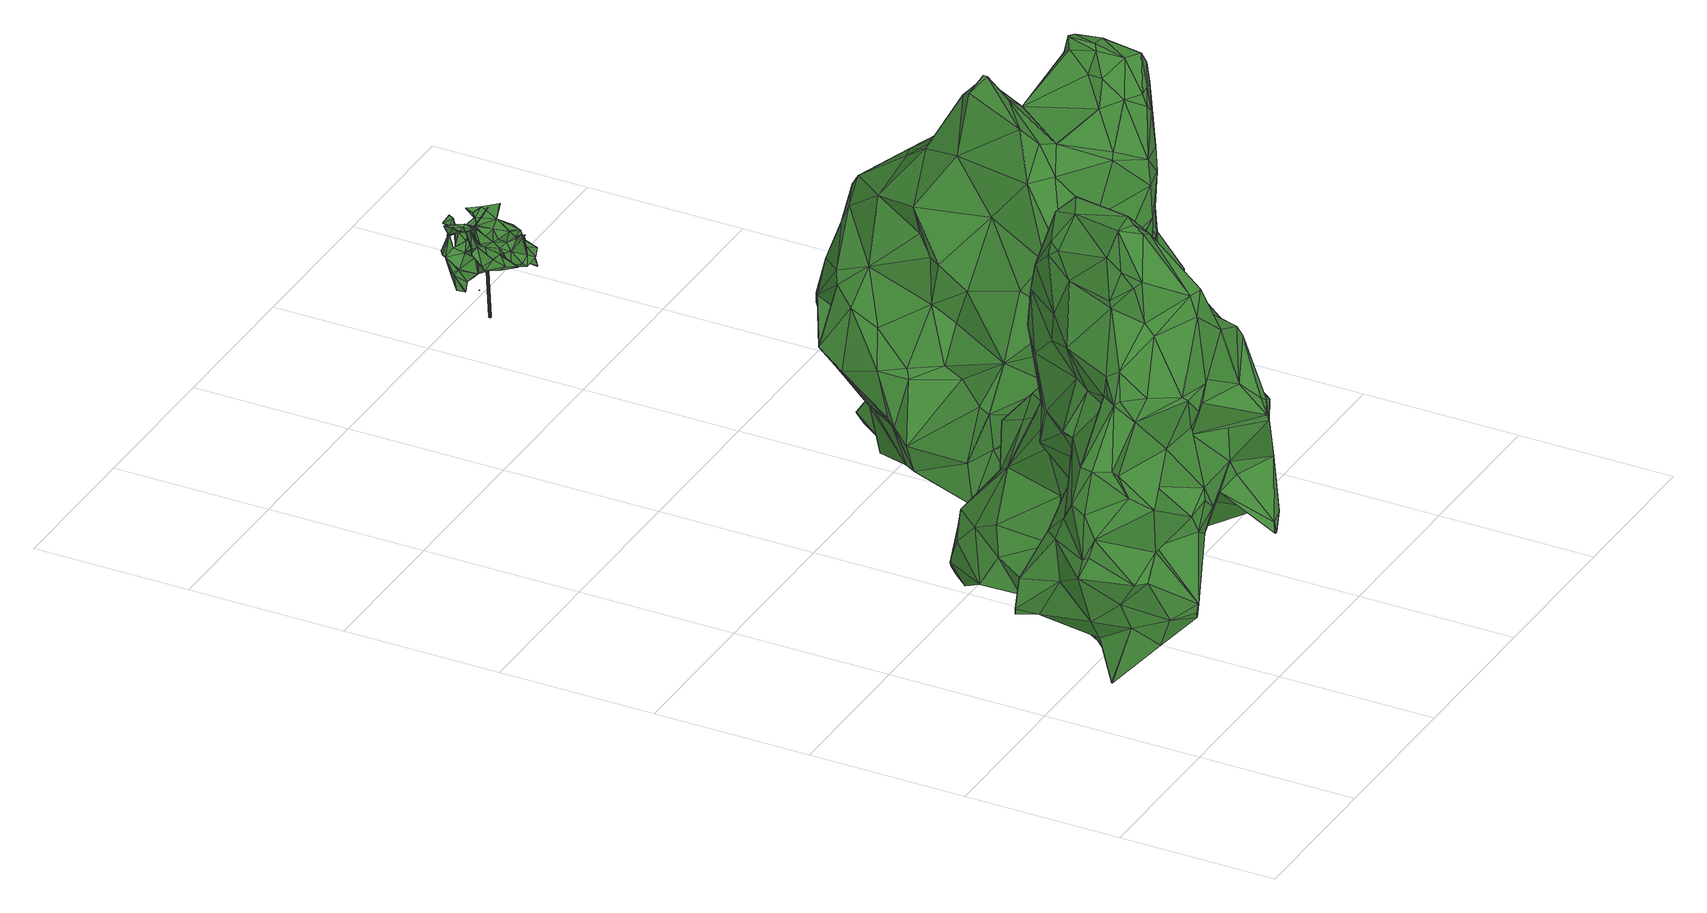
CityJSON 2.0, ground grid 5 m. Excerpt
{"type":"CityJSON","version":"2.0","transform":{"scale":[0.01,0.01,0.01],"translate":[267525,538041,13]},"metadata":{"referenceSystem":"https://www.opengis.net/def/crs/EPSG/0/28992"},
"CityObjects":{
"tree1":{"type":"SolitaryVegetationObject","attributes":{"gtid":680,"crown_width_m":8.66,"crown_median_z":18.69,"crown_r50_m":0.309,"crown_porosity":0.892,"trunk_H_m":5.26,"trunk_DBH_m":0.343,"trunk_radius_m":0.172,"trunk_base_height_m":13.43,"original_gtid":"682"},"geometry":[{"type":"Solid","lod":"3","boundaries":[[[[0,1,2]],[[3,4,5]],[[6,7,8]],[[9,10,11]],[[12,10,9]],[[13,14,15]],[[16,15,14]],[[17,18,19]],[[20,21,22]],[[23,24,25]],[[26,27,28]],[[29,30,31]],[[32,33,34]],[[25,35,36]],[[25,36,23]],[[37,38,39]],[[3,40,41]],[[42,43,6]],[[44,22,45]],[[46,47,48]],[[23,49,50]],[[51,52,53]],[[54,55,56]],[[57,31,30]],[[56,58,59]],[[60,61,62]],[[63,64,65]],[[66,22,21]],[[66,21,67]],[[68,69,70]],[[62,71,65]],[[61,60,72]],[[73,74,69]],[[68,73,69]],[[60,62,65]],[[30,62,57]],[[75,14,13]],[[62,30,71]],[[76,77,40]],[[28,29,31]],[[78,79,80]],[[81,82,83]],[[84,85,60]],[[86,49,87]],[[88,89,90]],[[59,89,88]],[[65,84,60]],[[5,4,91]],[[92,12,84]],[[93,94,95]],[[84,12,96]],[[84,96,85]],[[75,11,97]],[[98,99,100]],[[87,101,102]],[[58,103,104]],[[42,25,43]],[[105,106,107]],[[79,108,80]],[[6,43,24]],[[109,110,111]],[[112,72,85]],[[113,112,85]],[[85,72,60]],[[85,96,113]],[[29,71,30]],[[69,114,115]],[[116,117,118]],[[56,55,119]],[[120,121,57]],[[41,122,123]],[[124,121,120]],[[2,118,0]],[[117,0,118]],[[125,39,123]],[[41,123,39]],[[126,93,34]],[[127,15,16]],[[128,26,81]],[[129,130,131]],[[43,25,24]],[[3,132,4]],[[133,6,24]],[[134,135,87]],[[136,69,74]],[[6,8,42]],[[5,91,76]],[[88,137,59]],[[138,139,108]],[[140,93,141]],[[5,76,40]],[[142,143,144]],[[145,144,143]],[[3,5,40]],[[75,146,14]],[[94,93,140]],[[147,66,148]],[[122,149,150]],[[125,151,152]],[[153,154,36]],[[155,156,157]],[[149,77,111]],[[158,135,159]],[[132,91,4]],[[88,90,160]],[[63,27,26]],[[88,161,162]],[[150,149,163]],[[111,163,149]],[[132,164,165]],[[118,166,116]],[[167,168,8]],[[169,170,171]],[[160,161,88]],[[122,41,40]],[[106,104,172]],[[107,106,173]],[[174,175,46]],[[46,176,177]],[[133,176,46]],[[28,178,26]],[[81,26,178]],[[156,179,123]],[[143,142,180]],[[143,180,145]],[[149,40,77]],[[91,132,107]],[[165,107,132]],[[73,68,181]],[[139,138,182]],[[87,183,101]],[[117,184,130]],[[185,140,126]],[[28,27,29]],[[24,23,50]],[[0,130,1]],[[13,186,187]],[[118,188,166]],[[109,189,110]],[[180,190,191]],[[192,191,193]],[[17,19,194]],[[172,173,106]],[[117,169,131]],[[24,50,133]],[[176,133,50]],[[35,195,181]],[[26,128,63]],[[37,196,197]],[[37,158,196]],[[131,130,184]],[[131,184,117]],[[198,70,36]],[[199,36,70]],[[129,131,169]],[[187,9,13]],[[200,33,201]],[[126,33,200]],[[130,0,117]],[[32,202,203]],[[88,162,137]],[[204,137,162]],[[205,206,207]],[[208,89,59]],[[209,206,1]],[[107,165,105]],[[210,207,211]],[[212,213,214]],[[63,215,27]],[[182,138,79]],[[181,68,198]],[[158,152,216]],[[142,67,21]],[[142,21,20]],[[147,45,22]],[[105,104,106]],[[58,104,208]],[[59,58,208]],[[51,175,52]],[[169,116,170]],[[199,153,36]],[[211,217,218]],[[128,219,220]],[[56,119,58]],[[170,116,221]],[[117,116,169]],[[222,207,206]],[[110,218,111]],[[62,61,120]],[[57,62,120]],[[72,120,61]],[[57,121,31]],[[223,175,139]],[[124,120,72]],[[224,180,20]],[[3,164,132]],[[192,225,191]],[[84,65,64]],[[107,98,91]],[[173,98,107]],[[35,181,198]],[[205,207,210]],[[18,226,203]],[[182,79,78]],[[181,227,73]],[[228,229,219]],[[230,228,219]],[[48,52,175]],[[190,231,232]],[[232,231,233]],[[198,36,35]],[[141,93,126]],[[97,10,92]],[[11,10,97]],[[127,154,234]],[[101,16,162]],[[77,235,109]],[[230,219,128]],[[220,219,97]],[[202,32,121]],[[210,211,218]],[[72,112,236]],[[124,72,236]],[[237,84,64]],[[220,97,92]],[[13,11,75]],[[9,11,13]],[[128,64,63]],[[237,64,128]],[[204,162,16]],[[94,67,142]],[[89,208,238]],[[89,238,90]],[[127,183,49]],[[87,49,183]],[[239,144,145]],[[8,168,42]],[[34,95,239]],[[82,34,239]],[[41,39,38]],[[224,190,180]],[[219,146,97]],[[59,137,56]],[[54,137,204]],[[56,137,54]],[[148,205,147]],[[45,147,205]],[[49,154,127]],[[203,201,33]],[[44,224,22]],[[130,240,1]],[[209,1,240]],[[145,180,191]],[[162,161,134]],[[81,178,82]],[[34,82,178]],[[32,178,28]],[[34,178,32]],[[141,126,140]],[[134,161,159]],[[54,14,228]],[[187,241,96]],[[113,96,241]],[[113,241,112]],[[203,33,32]],[[234,153,187]],[[2,188,118]],[[29,27,215]],[[71,29,215]],[[228,146,229]],[[14,146,228]],[[139,51,108]],[[129,108,130]],[[54,228,55]],[[222,211,207]],[[44,45,218]],[[242,35,25]],[[194,80,129]],[[83,128,81]],[[86,214,213]],[[216,214,86]],[[142,95,94]],[[130,243,240]],[[126,34,33]],[[70,198,68]],[[52,209,53]],[[80,108,129]],[[157,211,222]],[[201,203,226]],[[19,80,194]],[[53,243,51]],[[244,121,124]],[[227,245,246]],[[112,124,236]],[[17,226,18]],[[171,201,226]],[[78,245,182]],[[246,245,78]],[[245,227,195]],[[42,245,25]],[[242,195,35]],[[245,195,242]],[[247,248,179]],[[233,231,249]],[[233,249,189]],[[248,47,250]],[[239,83,82]],[[78,80,19]],[[78,19,246]],[[145,191,225]],[[93,95,34]],[[210,218,45]],[[204,14,54]],[[204,16,14]],[[97,146,75]],[[103,251,189]],[[50,212,176]],[[176,212,177]],[[83,225,128]],[[192,128,225]],[[145,225,83]],[[196,161,197]],[[127,16,183]],[[247,155,252]],[[160,238,197]],[[164,197,238]],[[51,243,108]],[[212,253,177]],[[130,108,243]],[[65,215,63]],[[71,215,65]],[[124,69,244]],[[197,38,37]],[[115,70,69]],[[122,40,149]],[[248,250,151]],[[248,151,125]],[[66,188,254]],[[66,254,148]],[[201,171,255]],[[255,256,201]],[[211,150,163]],[[52,252,222]],[[196,159,161]],[[12,92,10]],[[18,136,19]],[[246,19,136]],[[147,22,66]],[[37,39,158]],[[119,251,58]],[[209,240,243]],[[209,243,53]],[[224,20,22]],[[163,217,211]],[[99,98,257]],[[142,20,180]],[[148,1,206]],[[2,1,148]],[[189,257,103]],[[109,257,189]],[[218,217,111]],[[67,94,185]],[[67,185,188]],[[258,259,110]],[[258,110,189]],[[110,259,218]],[[212,214,151]],[[189,251,233]],[[260,166,185]],[[261,44,258]],[[258,44,218]],[[76,91,100]],[[98,100,91]],[[163,111,217]],[[239,145,83]],[[211,157,150]],[[150,156,122]],[[157,156,150]],[[233,119,232]],[[166,188,185]],[[95,142,239]],[[239,142,144]],[[226,262,171]],[[199,70,263]],[[105,238,104]],[[208,104,238]],[[263,153,199]],[[104,103,172]],[[101,162,102]],[[134,102,162]],[[55,228,230]],[[119,233,251]],[[67,188,66]],[[231,190,224]],[[13,15,186]],[[156,155,247]],[[247,179,156]],[[47,247,48]],[[77,109,111]],[[191,232,193]],[[109,235,99]],[[105,165,238]],[[187,153,263]],[[241,187,263]],[[92,237,220]],[[128,220,237]],[[237,92,84]],[[123,122,156]],[[241,115,112]],[[115,114,112]],[[210,45,205]],[[181,195,227]],[[41,38,3]],[[244,136,202]],[[139,175,51]],[[39,125,152]],[[39,152,158]],[[116,264,221]],[[166,264,116]],[[264,166,260]],[[222,265,52]],[[209,52,265]],[[206,209,265]],[[206,265,222]],[[170,255,171]],[[221,255,170]],[[255,221,256]],[[221,264,256]],[[25,245,242]],[[244,202,121]],[[202,136,203]],[[108,79,138]],[[7,266,167]],[[8,7,167]],[[42,168,267]],[[42,267,245]],[[268,267,168]],[[203,136,18]],[[164,3,38]],[[164,38,197]],[[139,269,223]],[[112,114,124]],[[70,115,263]],[[226,17,262]],[[140,185,94]],[[266,7,269]],[[258,218,259]],[[263,115,241]],[[124,114,69]],[[55,128,192]],[[230,128,55]],[[234,154,153]],[[133,269,6]],[[167,266,269]],[[6,269,7]],[[159,135,134]],[[192,193,55]],[[55,193,119]],[[119,193,232]],[[58,251,103]],[[134,87,102]],[[100,235,76]],[[229,146,219]],[[77,76,235]],[[100,99,235]],[[148,206,205]],[[96,9,187]],[[264,260,126]],[[264,126,200]],[[185,126,260]],[[177,253,46]],[[191,190,232]],[[261,224,44]],[[249,224,261]],[[249,231,224]],[[249,261,258]],[[258,189,249]],[[216,86,135]],[[216,135,158]],[[87,135,86]],[[157,252,155]],[[222,252,157]],[[48,247,252]],[[48,252,52]],[[250,47,253]],[[250,253,151]],[[247,47,248]],[[47,46,253]],[[179,248,123]],[[212,151,253]],[[200,201,256]],[[256,264,200]],[[125,123,248]],[[133,46,175]],[[133,175,223]],[[187,186,234]],[[151,214,152]],[[216,152,214]],[[127,186,15]],[[234,186,127]],[[227,74,73]],[[246,74,227]],[[246,136,74]],[[169,262,129]],[[194,129,262]],[[194,262,17]],[[139,167,269]],[[223,269,133]],[[183,16,101]],[[90,238,160]],[[174,46,48]],[[174,48,175]],[[164,238,165]],[[173,257,98]],[[99,257,109]],[[172,103,257]],[[172,257,173]],[[49,86,213]],[[244,69,136]],[[169,171,262]],[[36,270,23]],[[36,154,270]],[[49,270,154]],[[23,270,49]],[[197,161,160]],[[212,50,213]],[[49,213,50]],[[32,28,121]],[[31,121,28]],[[2,148,254]],[[2,254,188]],[[196,158,159]],[[9,96,12]],[[167,139,268]],[[245,267,182]],[[268,168,167]],[[139,267,268]],[[182,267,139]],[[271,272,273]],[[271,273,274]],[[274,273,275]],[[274,275,276]],[[273,272,277]],[[273,277,275]],[[275,277,278]],[[275,278,276]],[[277,272,279]],[[277,279,278]],[[278,279,280]],[[278,280,276]],[[279,272,281]],[[279,281,280]],[[280,281,282]],[[280,282,276]],[[281,272,283]],[[281,283,282]],[[282,283,284]],[[282,284,276]],[[283,272,285]],[[283,285,284]],[[284,285,286]],[[284,286,276]],[[285,272,287]],[[285,287,286]],[[286,287,288]],[[286,288,276]],[[287,272,289]],[[287,289,288]],[[288,289,290]],[[288,290,276]],[[289,272,291]],[[289,291,290]],[[290,291,292]],[[290,292,276]],[[291,272,293]],[[291,293,292]],[[292,293,294]],[[292,294,276]],[[293,272,295]],[[293,295,294]],[[294,295,296]],[[294,296,276]],[[295,272,297]],[[295,297,296]],[[296,297,298]],[[296,298,276]],[[297,272,299]],[[297,299,298]],[[298,299,300]],[[298,300,276]],[[299,272,301]],[[299,301,300]],[[300,301,302]],[[300,302,276]],[[301,272,303]],[[301,303,302]],[[302,303,304]],[[302,304,276]],[[303,272,305]],[[303,305,304]],[[304,305,306]],[[304,306,276]],[[305,272,307]],[[305,307,306]],[[306,307,308]],[[306,308,276]],[[307,272,309]],[[307,309,308]],[[308,309,310]],[[308,310,276]],[[309,272,311]],[[309,311,310]],[[310,311,312]],[[310,312,276]],[[311,272,313]],[[311,313,312]],[[312,313,314]],[[312,314,276]],[[313,272,315]],[[313,315,314]],[[314,315,316]],[[314,316,276]],[[315,272,317]],[[315,317,316]],[[316,317,318]],[[316,318,276]],[[317,272,319]],[[317,319,318]],[[318,319,320]],[[318,320,276]],[[319,272,271]],[[319,271,320]],[[320,271,274]],[[320,274,276]]]]}]},
"tree2":{"type":"SolitaryVegetationObject","attributes":{"gtid":682,"crown_width_m":9.98,"crown_median_z":18.87,"crown_r50_m":0.312,"crown_porosity":0.885,"trunk_H_m":5.71,"trunk_DBH_m":0.425,"trunk_radius_m":0.212,"trunk_base_height_m":13.16,"original_gtid":"684"},"geometry":[{"type":"Solid","lod":"3","boundaries":[[[[321,322,323]],[[324,325,326]],[[327,328,329]],[[330,331,332]],[[333,334,335]],[[335,334,336]],[[337,338,339]],[[340,341,342]],[[343,344,345]],[[346,347,348]],[[349,341,340]],[[350,351,352]],[[353,354,355]],[[356,357,358]],[[359,360,361]],[[344,362,363]],[[362,364,363]],[[365,366,367]],[[368,369,370]],[[371,372,373]],[[374,375,376]],[[377,378,379]],[[355,380,340]],[[337,381,354]],[[382,360,359]],[[383,384,385]],[[348,347,386]],[[348,386,387]],[[388,389,390]],[[391,392,339]],[[381,393,394]],[[395,339,392]],[[396,397,398]],[[399,400,369]],[[395,392,401]],[[324,402,403]],[[404,323,405]],[[343,406,407]],[[408,409,410]],[[373,411,403]],[[412,413,414]],[[415,414,413]],[[353,337,354]],[[416,417,418]],[[419,420,421]],[[407,370,343]],[[383,422,423]],[[424,387,323]],[[424,323,322]],[[381,337,339]],[[425,381,339]],[[426,387,386]],[[427,369,368]],[[399,369,427]],[[428,429,430]],[[431,432,418]],[[424,322,321]],[[387,424,348]],[[349,433,341]],[[410,433,349]],[[339,338,391]],[[368,415,427]],[[382,434,331]],[[435,436,437]],[[334,329,438]],[[334,438,439]],[[370,414,368]],[[440,327,441]],[[407,414,370]],[[428,414,407]],[[442,443,444]],[[367,445,446]],[[447,410,349]],[[404,331,434]],[[335,448,333]],[[401,385,395]],[[411,373,449]],[[411,449,439]],[[432,379,378]],[[450,352,451]],[[452,351,350]],[[453,452,350]],[[454,455,442]],[[342,341,456]],[[425,339,395]],[[425,395,385]],[[428,457,458]],[[327,346,328]],[[425,385,393]],[[338,459,391]],[[337,353,338]],[[410,409,460]],[[460,409,461]],[[338,353,456]],[[422,459,462]],[[463,464,340]],[[431,418,417]],[[346,327,347]],[[436,347,327]],[[340,342,355]],[[465,349,464]],[[340,464,349]],[[446,374,466]],[[374,376,466]],[[409,408,467]],[[409,467,468]],[[367,426,430]],[[469,463,470]],[[469,470,369]],[[387,471,323]],[[428,412,414]],[[355,342,353]],[[353,342,456]],[[321,359,424]],[[346,424,359]],[[472,336,451]],[[335,336,472]],[[473,420,474]],[[350,475,453]],[[476,477,478]],[[326,479,330]],[[391,383,401]],[[480,481,435]],[[482,483,452]],[[484,336,372]],[[474,468,473]],[[485,486,388]],[[487,467,408]],[[435,481,436]],[[426,386,430]],[[484,450,336]],[[488,489,490]],[[466,490,489]],[[394,491,492]],[[357,493,358]],[[494,445,367]],[[401,392,391]],[[446,445,374]],[[446,493,365]],[[387,426,471]],[[478,448,476]],[[446,365,367]],[[356,495,357]],[[496,371,497]],[[332,331,495]],[[321,434,382]],[[367,366,426]],[[410,460,433]],[[471,426,366]],[[498,357,495]],[[381,394,380]],[[354,381,380]],[[499,405,500]],[[501,502,420]],[[323,434,321]],[[404,434,323]],[[503,504,505]],[[356,358,396]],[[462,506,507]],[[488,358,493]],[[358,488,396]],[[400,508,469]],[[382,359,321]],[[444,490,466]],[[328,359,438]],[[402,324,326]],[[488,397,396]],[[389,509,474]],[[474,509,468]],[[474,510,389]],[[389,510,502]],[[511,489,488]],[[346,359,328]],[[450,451,336]],[[512,332,495]],[[513,514,450]],[[445,515,516]],[[445,494,515]],[[496,517,518]],[[368,414,415]],[[519,376,520]],[[420,502,510]],[[480,413,412]],[[506,521,507]],[[476,448,522]],[[416,418,523]],[[519,520,524]],[[423,524,520]],[[525,345,526]],[[429,516,515]],[[341,521,506]],[[442,521,454]],[[442,507,521]],[[423,520,527]],[[423,527,383]],[[389,388,409]],[[383,385,401]],[[328,438,329]],[[477,523,427]],[[330,373,402]],[[388,461,409]],[[377,453,475]],[[378,377,475]],[[329,441,327]],[[528,490,485]],[[421,467,487]],[[488,490,397]],[[528,397,490]],[[492,363,364]],[[362,492,364]],[[373,403,402]],[[427,418,399]],[[472,522,335]],[[463,362,470]],[[529,512,396]],[[471,500,323]],[[366,500,471]],[[403,411,325]],[[369,470,370]],[[501,518,530]],[[518,501,513]],[[492,531,380]],[[510,474,420]],[[346,532,424]],[[533,479,411]],[[325,411,479]],[[447,349,534]],[[449,334,439]],[[336,334,449]],[[514,535,352]],[[350,352,535]],[[460,461,454]],[[419,536,537]],[[407,538,429]],[[407,406,538]],[[430,494,367]],[[537,535,514]],[[365,493,539]],[[514,352,450]],[[445,516,375]],[[407,429,428]],[[432,540,541]],[[499,404,405]],[[430,429,494]],[[350,535,537]],[[431,377,379]],[[431,379,432]],[[454,486,455]],[[542,465,508]],[[412,428,458]],[[491,384,363]],[[427,415,477]],[[388,390,528]],[[335,522,448]],[[406,345,525]],[[389,409,468]],[[389,468,509]],[[476,483,477]],[[466,489,511]],[[425,393,381]],[[530,518,398]],[[398,518,517]],[[463,469,464]],[[400,469,369]],[[543,333,448]],[[406,526,538]],[[525,526,406]],[[330,382,331]],[[382,330,361]],[[378,475,544]],[[468,467,473]],[[464,508,465]],[[421,473,467]],[[361,533,438]],[[530,398,502]],[[530,502,501]],[[389,502,390]],[[419,537,503]],[[348,424,532]],[[348,532,346]],[[494,429,515]],[[371,484,372]],[[492,362,531]],[[454,521,460]],[[345,344,526]],[[432,378,540]],[[519,545,376]],[[398,390,502]],[[438,359,361]],[[396,512,356]],[[546,497,332]],[[512,546,332]],[[487,378,544]],[[421,420,473]],[[517,496,547]],[[529,517,547]],[[357,498,493]],[[539,493,498]],[[420,419,505]],[[503,505,419]],[[371,450,484]],[[340,531,463]],[[380,531,340]],[[399,542,508]],[[399,508,400]],[[334,548,329]],[[476,522,452]],[[533,439,438]],[[450,371,513]],[[513,371,496]],[[374,445,375]],[[505,501,420]],[[497,529,547]],[[497,547,496]],[[432,542,418]],[[482,452,453]],[[427,523,418]],[[541,542,432]],[[465,542,541]],[[412,458,480]],[[490,443,485]],[[527,520,538]],[[332,497,330]],[[512,495,356]],[[423,422,462]],[[481,386,347]],[[460,521,433]],[[536,544,475]],[[354,380,355]],[[370,470,549]],[[549,362,344]],[[376,375,520]],[[406,343,345]],[[516,538,520]],[[516,520,375]],[[480,458,386]],[[456,341,506]],[[536,419,421]],[[536,475,350]],[[398,397,390]],[[500,405,323]],[[365,499,500]],[[478,543,448]],[[533,411,439]],[[537,536,350]],[[418,542,399]],[[437,550,551]],[[541,540,534]],[[429,538,516]],[[398,517,396]],[[529,396,517]],[[478,550,543]],[[497,546,529]],[[497,371,373]],[[449,373,372]],[[449,372,336]],[[388,486,461]],[[539,404,499]],[[539,499,365]],[[539,498,404]],[[498,495,404]],[[404,495,331]],[[537,504,503]],[[366,365,500]],[[501,504,513]],[[514,513,504]],[[505,504,501]],[[443,442,455]],[[444,443,490]],[[436,481,347]],[[466,545,444]],[[456,459,338]],[[506,459,456]],[[512,529,546]],[[480,551,552]],[[549,470,362]],[[330,497,373]],[[524,423,462]],[[511,488,493]],[[492,380,394]],[[343,370,549]],[[549,344,343]],[[531,362,463]],[[482,523,483]],[[477,483,523]],[[466,511,446]],[[446,511,493]],[[433,521,341]],[[421,544,536]],[[461,486,454]],[[543,553,333]],[[464,469,508]],[[485,455,486]],[[443,455,485]],[[330,402,326]],[[543,550,437]],[[408,540,487]],[[444,554,442]],[[507,442,554]],[[507,554,462]],[[524,462,554]],[[524,554,519]],[[408,555,540]],[[534,540,555]],[[465,541,534]],[[465,534,349]],[[437,551,435]],[[480,435,551]],[[540,378,487]],[[382,361,360]],[[451,351,472]],[[472,351,522]],[[452,522,351]],[[386,457,430]],[[391,422,383]],[[477,550,478]],[[403,325,324]],[[451,352,351]],[[384,383,363]],[[527,363,383]],[[462,459,506]],[[422,391,459]],[[393,491,394]],[[480,552,413]],[[415,413,477]],[[552,477,413]],[[496,518,513]],[[453,417,482]],[[431,417,377]],[[453,377,417]],[[393,384,491]],[[385,384,393]],[[477,551,550]],[[376,545,466]],[[452,483,476]],[[417,523,482]],[[416,523,417]],[[514,504,537]],[[481,480,386]],[[430,457,428]],[[548,441,329]],[[440,436,327]],[[554,444,545]],[[554,545,519]],[[447,555,410]],[[410,555,408]],[[333,548,334]],[[487,544,421]],[[447,534,555]],[[386,458,457]],[[491,363,492]],[[344,363,526]],[[526,363,538]],[[538,363,527]],[[390,397,556]],[[485,388,528]],[[390,556,528]],[[528,556,397]],[[548,553,441]],[[333,553,548]],[[437,553,543]],[[440,553,436]],[[437,436,553]],[[441,553,440]],[[552,551,477]],[[325,479,326]],[[361,479,533]],[[330,479,361]],[[557,558,559]],[[557,559,560]],[[560,559,561]],[[560,561,562]],[[559,558,563]],[[559,563,561]],[[561,563,564]],[[561,564,562]],[[563,558,565]],[[563,565,564]],[[564,565,566]],[[564,566,562]],[[565,558,567]],[[565,567,566]],[[566,567,568]],[[566,568,562]],[[567,558,569]],[[567,569,568]],[[568,569,570]],[[568,570,562]],[[569,558,571]],[[569,571,570]],[[570,571,572]],[[570,572,562]],[[571,558,573]],[[571,573,572]],[[572,573,574]],[[572,574,562]],[[573,558,575]],[[573,575,574]],[[574,575,576]],[[574,576,562]],[[575,558,577]],[[575,577,576]],[[576,577,578]],[[576,578,562]],[[577,558,579]],[[577,579,578]],[[578,579,580]],[[578,580,562]],[[579,558,581]],[[579,581,580]],[[580,581,582]],[[580,582,562]],[[581,558,583]],[[581,583,582]],[[582,583,584]],[[582,584,562]],[[583,558,585]],[[583,585,584]],[[584,585,586]],[[584,586,562]],[[585,558,587]],[[585,587,586]],[[586,587,588]],[[586,588,562]],[[587,558,589]],[[587,589,588]],[[588,589,590]],[[588,590,562]],[[589,558,591]],[[589,591,590]],[[590,591,592]],[[590,592,562]],[[591,558,593]],[[591,593,592]],[[592,593,594]],[[592,594,562]],[[593,558,595]],[[593,595,594]],[[594,595,596]],[[594,596,562]],[[595,558,597]],[[595,597,596]],[[596,597,598]],[[596,598,562]],[[597,558,599]],[[597,599,598]],[[598,599,600]],[[598,600,562]],[[599,558,601]],[[599,601,600]],[[600,601,602]],[[600,602,562]],[[601,558,603]],[[601,603,602]],[[602,603,604]],[[602,604,562]],[[603,558,605]],[[603,605,604]],[[604,605,606]],[[604,606,562]],[[605,558,557]],[[605,557,606]],[[606,557,560]],[[606,560,562]]]]}]},
"tree3":{"type":"SolitaryVegetationObject","attributes":{"gtid":695,"crown_width_m":2.8,"crown_median_z":16.35,"crown_r50_m":0.157,"crown_porosity":0.928,"trunk_H_m":2.58,"trunk_DBH_m":0.0602,"trunk_radius_m":0.0301,"trunk_base_height_m":13.77,"original_gtid":"697"},"geometry":[{"type":"MultiSurface","lod":"3","boundaries":[[[607,608,609]],[[610,611,612]],[[613,614,615]],[[616,617,618]],[[619,620,614]],[[621,622,623]],[[624,625,626]],[[627,628,629]],[[630,631,632]],[[623,633,634]],[[623,634,635]],[[636,637,638]],[[639,640,641]],[[642,643,644]],[[645,646,647]],[[648,649,650]],[[651,652,653]],[[654,655,656]],[[657,658,659]],[[657,659,660]],[[661,662,663]],[[664,665,666]],[[627,629,667]],[[628,668,636]],[[665,668,628]],[[659,669,670]],[[623,635,621]],[[671,672,673]],[[674,620,675]],[[643,642,676]],[[677,675,678]],[[618,679,680]],[[681,682,683]],[[684,681,683]],[[685,686,687]],[[687,686,629]],[[688,672,660]],[[670,669,689]],[[690,691,692]],[[693,694,695]],[[693,695,696]],[[645,697,646]],[[698,699,644]],[[700,610,701]],[[635,622,621]],[[612,702,703]],[[641,704,705]],[[706,613,707]],[[708,709,638]],[[710,711,712]],[[712,711,713]],[[630,632,714]],[[636,638,715]],[[706,716,717]],[[707,716,706]],[[718,700,719]],[[720,709,708]],[[721,722,723]],[[724,725,726]],[[644,727,728]],[[729,677,730]],[[663,662,697]],[[731,611,718]],[[686,685,732]],[[733,732,685]],[[694,734,686]],[[678,730,677]],[[675,730,678]],[[712,694,735]],[[693,735,694]],[[650,638,709]],[[649,648,687]],[[649,687,629]],[[736,737,738]],[[739,740,691]],[[739,691,741]],[[722,625,624]],[[742,743,647]],[[744,745,746]],[[635,634,719]],[[747,704,748]],[[719,749,718]],[[651,679,735]],[[679,750,735]],[[686,655,629]],[[622,635,723]],[[751,752,726]],[[729,753,675]],[[675,677,729]],[[690,741,691]],[[680,750,616]],[[636,650,628]],[[670,660,659]],[[624,754,722]],[[708,638,637]],[[650,727,644]],[[755,737,736]],[[658,756,659]],[[696,757,706]],[[758,759,760]],[[755,736,738]],[[738,737,755]],[[761,728,650]],[[703,610,612]],[[693,696,762]],[[763,764,733]],[[735,750,654]],[[650,728,727]],[[700,701,721]],[[701,765,721]],[[766,767,636]],[[705,607,609]],[[768,769,770]],[[618,750,679]],[[771,772,732]],[[771,732,733]],[[700,723,719]],[[773,774,720]],[[651,735,775]],[[769,640,776]],[[711,777,713]],[[778,777,711]],[[626,625,765]],[[770,779,768]],[[629,655,780]],[[769,747,640]],[[706,717,696]],[[713,777,781]],[[644,648,650]],[[782,763,783]],[[782,783,784]],[[610,700,718]],[[616,618,680]],[[614,733,620]],[[689,785,670]],[[781,686,734]],[[651,680,679]],[[644,643,786]],[[778,787,788]],[[781,778,788]],[[781,777,778]],[[789,664,790]],[[639,725,640]],[[791,792,789]],[[731,612,611]],[[664,666,660]],[[752,793,794]],[[795,644,786]],[[786,784,795]],[[761,796,797]],[[766,668,665]],[[798,799,661]],[[676,786,643]],[[676,784,786]],[[707,613,781]],[[767,741,793]],[[767,793,752]],[[784,676,800]],[[801,802,705]],[[787,615,788]],[[758,803,608]],[[689,672,785]],[[610,718,611]],[[639,641,802]],[[636,715,650]],[[619,788,620]],[[781,788,619]],[[781,619,804]],[[747,768,607]],[[759,805,663]],[[806,805,807]],[[799,662,661]],[[723,808,623]],[[656,711,710]],[[751,637,752]],[[751,708,637]],[[773,720,809]],[[693,762,810]],[[705,802,641]],[[811,733,687]],[[685,687,733]],[[812,813,779]],[[650,715,638]],[[814,813,815]],[[816,817,809]],[[818,742,647]],[[818,647,773]],[[818,773,742]],[[705,609,801]],[[819,639,802]],[[742,773,820]],[[633,808,707]],[[804,619,614]],[[821,781,804]],[[620,788,614]],[[780,667,629]],[[631,714,632]],[[815,703,820]],[[822,690,789]],[[630,714,631]],[[797,697,645]],[[797,645,676]],[[804,731,821]],[[623,622,723]],[[766,665,664]],[[823,688,670]],[[688,785,672]],[[824,753,825]],[[670,688,660]],[[747,607,704]],[[757,695,652]],[[757,696,695]],[[692,791,690]],[[729,825,753]],[[644,761,642]],[[814,809,817]],[[794,726,752]],[[789,792,766]],[[740,692,691]],[[660,790,664]],[[779,813,768]],[[778,711,787]],[[612,731,772]],[[802,801,826]],[[827,789,770]],[[794,793,822]],[[787,656,655]],[[711,656,787]],[[652,695,694]],[[674,675,753]],[[828,792,791]],[[825,702,612]],[[612,824,825]],[[640,747,748]],[[754,669,829]],[[750,618,616]],[[644,699,648]],[[815,830,703]],[[709,697,797]],[[626,831,624]],[[719,723,635]],[[768,747,769]],[[789,766,664]],[[831,832,812]],[[730,764,763]],[[701,832,765]],[[735,651,833]],[[735,834,651]],[[810,835,836]],[[779,673,624]],[[689,669,754]],[[692,739,791]],[[760,798,837]],[[758,608,607]],[[751,726,819]],[[701,703,830]],[[811,687,648]],[[647,676,645]],[[768,807,607]],[[768,813,807]],[[644,728,761]],[[701,610,703]],[[815,813,830]],[[820,703,742]],[[820,773,815]],[[717,762,696]],[[640,748,704]],[[808,633,623]],[[718,838,731]],[[626,839,831]],[[765,839,626]],[[831,839,832]],[[765,832,839]],[[822,724,794]],[[726,794,724]],[[655,615,787]],[[682,684,683]],[[659,756,669]],[[781,734,712]],[[781,712,713]],[[821,731,838]],[[767,766,792]],[[826,801,661]],[[826,661,663]],[[707,840,633]],[[821,840,707]],[[781,821,707]],[[838,840,821]],[[838,634,840]],[[633,840,634]],[[654,653,780]],[[758,607,807]],[[751,841,807]],[[806,807,841]],[[773,814,815]],[[710,712,842]],[[710,842,735]],[[721,723,700]],[[707,808,716]],[[842,712,735]],[[767,792,828]],[[670,785,823]],[[823,785,688]],[[769,776,827]],[[812,779,831]],[[831,779,624]],[[827,822,789]],[[769,827,770]],[[663,806,826]],[[722,843,723]],[[776,822,827]],[[776,724,822]],[[791,789,690]],[[671,789,790]],[[671,790,660]],[[844,800,743]],[[844,702,845]],[[825,844,845]],[[825,845,702]],[[703,702,742]],[[844,742,702]],[[800,844,825]],[[682,681,709]],[[830,813,832]],[[828,739,741]],[[758,805,759]],[[751,816,720]],[[708,751,720]],[[751,807,816]],[[647,743,676]],[[846,674,753]],[[742,844,743]],[[676,743,800]],[[775,833,651]],[[775,847,833]],[[842,833,847]],[[819,726,725]],[[819,725,639]],[[797,796,709]],[[724,640,725]],[[655,686,615]],[[780,655,654]],[[750,680,654]],[[757,667,686]],[[762,717,843]],[[723,843,808]],[[716,808,843]],[[716,843,717]],[[837,803,760]],[[608,803,837]],[[758,760,803]],[[732,772,613]],[[773,809,814]],[[776,640,724]],[[721,625,722]],[[654,680,653]],[[651,653,680]],[[636,668,766]],[[775,842,847]],[[647,774,773]],[[709,684,682]],[[779,848,673]],[[770,848,779]],[[720,684,709]],[[761,797,642]],[[642,797,676]],[[837,661,801]],[[798,661,837]],[[759,798,760]],[[819,841,751]],[[704,841,819]],[[801,609,837]],[[608,837,609]],[[654,656,849]],[[654,849,735]],[[658,651,834]],[[672,689,673]],[[802,704,819]],[[789,671,770]],[[634,749,719]],[[781,615,686]],[[613,615,781]],[[784,800,782]],[[729,782,825]],[[800,825,782]],[[675,764,730]],[[620,764,675]],[[729,730,782]],[[620,733,764]],[[824,846,753]],[[824,612,846]],[[663,709,681]],[[663,697,709]],[[663,681,720]],[[684,720,681]],[[830,832,701]],[[834,693,836]],[[836,658,834]],[[671,660,672]],[[658,652,651]],[[666,652,658]],[[650,649,628]],[[629,628,649]],[[754,673,689]],[[754,624,673]],[[653,652,667]],[[705,704,607]],[[741,767,828]],[[752,637,767]],[[640,704,641]],[[636,767,637]],[[644,850,698]],[[795,850,644]],[[822,793,741]],[[690,822,741]],[[706,757,745]],[[648,699,811]],[[804,614,772]],[[614,613,772]],[[812,832,813]],[[795,784,811]],[[788,615,614]],[[730,763,782]],[[807,805,758]],[[693,810,836]],[[666,658,657]],[[666,657,660]],[[710,735,849]],[[710,849,656]],[[732,744,686]],[[836,756,658]],[[835,756,836]],[[612,772,771]],[[757,686,744]],[[699,698,850]],[[699,850,811]],[[795,811,850]],[[771,733,614]],[[614,620,771]],[[810,829,835]],[[722,829,810]],[[754,829,722]],[[835,669,756]],[[835,829,669]],[[733,783,763]],[[811,783,733]],[[784,783,811]],[[652,666,757]],[[671,848,770]],[[673,848,671]],[[663,805,806]],[[744,732,745]],[[771,620,674]],[[791,739,828]],[[826,704,802]],[[806,704,826]],[[798,647,646]],[[798,646,799]],[[662,799,646]],[[662,646,697]],[[666,665,757]],[[627,667,665]],[[665,667,757]],[[653,667,780]],[[694,712,734]],[[612,771,846]],[[846,771,674]],[[694,686,667]],[[694,667,652]],[[627,665,628]],[[765,625,721]],[[613,706,745]],[[613,745,732]],[[759,774,798]],[[798,774,647]],[[720,774,663]],[[759,663,774]],[[704,806,841]],[[761,650,796]],[[709,796,650]],[[807,813,817]],[[814,817,813]],[[816,807,817]],[[735,842,775]],[[762,843,810]],[[810,843,722]],[[804,772,731]],[[842,735,833]],[[735,693,834]],[[816,809,720]],[[757,744,746]],[[757,746,745]],[[740,739,692]],[[838,749,634]],[[718,749,838]],[[851,852,853]],[[851,853,854]],[[854,853,855]],[[854,855,856]],[[855,853,857]],[[855,857,856]],[[853,852,858]],[[853,858,857]],[[857,858,859]],[[857,859,856]],[[858,852,860]],[[858,860,859]],[[859,860,861]],[[859,861,856]],[[860,852,862]],[[860,862,861]],[[861,862,863]],[[861,863,856]],[[862,852,864]],[[862,864,863]],[[864,852,865]],[[864,865,863]],[[863,865,866]],[[863,866,856]],[[866,865,867]],[[866,867,856]],[[865,852,868]],[[865,868,867]],[[867,868,869]],[[867,869,856]],[[868,852,870]],[[868,870,869]],[[869,870,871]],[[869,871,856]],[[871,870,872]],[[871,872,856]],[[870,852,873]],[[870,873,872]],[[873,852,874]],[[873,874,872]],[[872,874,875]],[[872,875,856]],[[874,852,876]],[[874,876,875]],[[875,876,877]],[[875,877,856]],[[876,852,878]],[[876,878,877]],[[877,878,879]],[[877,879,856]],[[878,852,880]],[[878,880,879]],[[879,880,881]],[[879,881,856]],[[881,880,882]],[[881,882,856]],[[880,852,883]],[[880,883,882]],[[882,883,884]],[[882,884,856]],[[883,852,885]],[[883,885,884]],[[884,885,886]],[[884,886,856]],[[885,852,887]],[[885,887,886]],[[886,887,888]],[[886,888,856]],[[887,852,889]],[[887,889,888]],[[888,889,890]],[[888,890,856]],[[889,852,891]],[[889,891,890]],[[890,891,892]],[[890,892,856]],[[891,852,893]],[[891,893,892]],[[892,893,894]],[[892,894,856]],[[893,852,851]],[[893,851,894]],[[894,851,854]],[[894,854,856]]]}]}
},
"vertices":[
[142,240,455],[213,250,518],[117,269,452],[580,458,1331],[531,482,1380],[523,452,1363],[759,133,396],[683,102,374],[714,139,376],[766,894,488],[735,1010,468],[766,930,565],[750,994,419],[781,893,575],[793,852,772],[795,774,741],[804,751,780],[364,459,245],[456,546,163],[453,458,255],[135,504,607],[131,504,606],[83,454,693],[844,347,569],[821,187,504],[823,229,382],[431,946,292],[434,1003,227],[347,886,162],[445,1031,146],[479,1029,85],[446,983,78],[394,780,133],[260,614,232],[251,651,250],[815,458,296],[802,457,397],[759,464,1136],[604,476,1242],[617,388,1123],[524,299,1197],[570,288,1198],[795,203,378],[797,187,395],[112,440,806],[106,402,804],[694,131,734],[688,135,755],[545,306,719],[795,481,712],[837,337,622],[480,202,541],[451,216,616],[435,204,586],[696,882,807],[561,798,686],[604,863,902],[500,984,59],[536,819,1070],[698,833,1073],[641,1044,168],[645,1020,112],[535,1056,100],[497,1025,295],[589,997,330],[554,1041,257],[57,406,533],[126,530,534],[730,592,181],[675,609,219],[737,602,273],[485,1051,106],[732,935,133],[727,564,150],[631,554,226],[778,914,585],[431,405,1264],[408,386,1143],[535,375,340],[504,338,395],[451,293,340],[397,859,342],[416,688,316],[450,678,462],[711,992,329],[768,920,231],[814,473,891],[825,533,911],[802,814,1117],[714,826,1137],[776,823,1164],[475,505,1384],[732,1013,469],[102,644,271],[105,635,383],[165,623,394],[801,901,380],[763,931,567],[446,527,1303],[406,498,1189],[434,475,1276],[784,628,884],[796,616,902],[448,700,1066],[516,794,1170],[559,750,1337],[488,728,1280],[533,674,1363],[466,222,454],[402,491,1168],[262,435,1031],[265,395,1055],[780,887,221],[783,898,234],[611,756,235],[733,758,348],[165,302,275],[216,205,301],[127,319,370],[485,780,894],[574,952,65],[476,897,109],[518,273,1138],[627,253,1042],[656,805,130],[730,254,996],[133,584,262],[802,648,662],[500,874,476],[322,193,281],[295,154,328],[299,161,279],[553,514,1389],[799,171,548],[786,630,1003],[800,498,1003],[495,563,165],[811,857,974],[547,277,492],[605,245,512],[88,639,288],[92,641,269],[160,570,532],[318,512,653],[277,451,516],[413,615,538],[774,914,586],[75,410,673],[67,371,606],[409,355,1108],[393,257,939],[762,251,950],[746,292,978],[746,621,470],[720,559,548],[435,226,878],[502,237,933],[403,243,926],[773,458,1098],[788,530,1044],[766,723,1198],[772,707,1104],[821,819,969],[312,329,960],[591,608,1288],[586,698,1386],[111,405,298],[675,104,375],[711,140,378],[222,239,205],[138,350,94],[220,385,113],[473,730,1243],[468,695,1269],[696,266,701],[651,236,592],[798,190,672],[765,167,758],[372,840,253],[557,272,909],[330,557,679],[773,480,149],[612,347,460],[770,612,732],[292,158,298],[121,512,398],[763,817,588],[776,846,510],[31,406,485],[344,605,1035],[288,590,785],[385,713,666],[478,757,645],[452,730,729],[360,409,304],[801,441,299],[778,515,1135],[757,529,1164],[812,479,280],[740,608,447],[189,514,264],[269,465,133],[443,755,112],[386,579,150],[827,866,917],[146,303,721],[180,238,681],[196,363,752],[684,819,1136],[373,216,560],[137,352,799],[267,344,899],[787,278,831],[757,373,758],[776,354,910],[483,1025,248],[751,389,954],[238,379,974],[227,391,963],[665,812,586],[703,927,512],[135,352,95],[374,299,765],[672,225,539],[274,549,786],[442,717,615],[272,462,134],[770,477,149],[700,865,794],[717,782,631],[563,795,684],[288,589,789],[454,727,731],[401,601,904],[753,671,599],[422,428,1242],[726,882,151],[619,960,379],[679,709,1229],[297,568,409],[258,272,508],[773,811,366],[781,367,406],[398,206,500],[562,748,145],[702,389,287],[623,412,282],[529,263,845],[679,221,840],[351,540,905],[713,169,789],[449,707,976],[436,250,817],[739,164,772],[58,387,545],[204,385,117],[200,415,184],[450,651,1190],[261,442,963],[247,424,979],[113,408,297],[304,461,900],[233,346,233],[746,757,376],[167,407,213],[341,313,653],[675,100,375],[737,177,403],[711,147,406],[690,114,402],[745,429,598],[513,526,42],[496,525,43],[512,530,42],[537,546,568],[536,551,568],[520,546,569],[511,534,42],[534,555,568],[508,538,42],[532,558,568],[504,540,42],[528,561,568],[500,542,42],[524,562,568],[495,542,42],[519,563,568],[491,541,43],[515,562,569],[487,539,43],[511,560,569],[483,537,43],[507,557,569],[481,533,43],[505,554,570],[479,529,44],[503,549,570],[479,524,44],[503,545,570],[480,520,44],[504,540,570],[482,516,44],[505,536,570],[484,512,44],[508,533,570],[488,510,44],[512,530,570],[492,508,44],[516,529,570],[497,508,44],[521,528,570],[501,509,43],[525,529,570],[505,510,43],[529,531,569],[509,513,43],[533,534,569],[511,517,43],[535,538,569],[513,521,42],[537,542,569],
[1088,1793,459],[1084,1791,493],[1149,1795,572],[1137,1690,91],[1134,1688,94],[1138,1687,94],[850,1589,410],[883,1627,402],[896,1512,283],[1120,1603,222],[1271,1748,345],[1282,1639,313],[786,1322,184],[893,1403,125],[847,1166,80],[995,1308,82],[1558,988,1263],[1594,989,1212],[1546,1106,1287],[1342,854,1060],[1545,934,971],[1524,936,1102],[1085,1136,1221],[1221,1244,1218],[1214,1308,1282],[868,1672,460],[888,1580,606],[934,1647,640],[1512,913,911],[1186,1025,239],[1031,1036,258],[1108,1070,180],[1514,946,1183],[1475,940,1184],[1472,924,1148],[1489,1671,369],[1490,1699,414],[1512,1687,420],[992,1692,366],[1056,1722,336],[1069,1632,282],[1188,1071,1134],[1310,1244,1146],[1190,1073,1130],[1347,1752,719],[1226,1748,792],[1217,1724,832],[984,1003,866],[997,952,880],[1037,1088,1077],[1204,1398,163],[1101,1463,65],[1106,1540,46],[1415,1534,933],[1352,1485,994],[1434,1462,955],[1220,807,395],[1284,889,496],[1192,816,517],[1414,968,1189],[1501,1012,1271],[1078,1744,354],[1503,1207,1235],[1460,1167,1276],[1473,1180,1312],[960,1559,711],[959,1661,672],[1794,1210,560],[1750,1105,400],[1650,1243,404],[1561,1191,1237],[1547,1185,1275],[1474,1089,1288],[1416,1041,1240],[1512,1177,1299],[1548,1511,384],[1651,1478,482],[1593,1288,355],[1036,891,793],[1041,898,826],[1508,1198,1290],[1140,1662,65],[1138,1664,61],[1282,1786,407],[1204,1781,588],[1162,1338,1244],[1067,1329,1088],[1583,953,650],[1697,1008,585],[1598,963,732],[1095,1603,58],[933,1320,797],[958,1241,717],[1031,1198,938],[955,1068,769],[1059,922,567],[1127,828,520],[1173,829,660],[1484,933,179],[1526,1038,241],[1519,900,349],[1511,1107,1153],[1430,1120,1092],[1072,1782,494],[1492,1104,1298],[1123,1705,786],[982,938,697],[992,1432,929],[1149,1472,1030],[1068,1583,885],[1155,806,513],[1224,821,636],[1672,1065,839],[1226,1777,392],[853,1382,477],[826,1462,461],[836,1366,454],[961,1556,242],[993,1539,74],[823,1427,312],[822,1429,309],[1810,1199,857],[1765,1251,779],[1665,1321,796],[1288,1595,921],[1426,1652,798],[1484,946,764],[826,1173,231],[1027,1511,63],[1136,1226,102],[1003,1110,133],[1012,1002,337],[1168,897,410],[1820,1178,811],[1805,1212,767],[1590,977,1151],[1008,1419,836],[952,1356,802],[1559,1057,1122],[1712,1048,748],[1751,1094,656],[1571,1101,992],[1226,909,1103],[1319,835,991],[1323,830,881],[1530,1485,779],[1565,937,481],[1788,968,421],[1175,935,936],[1117,1038,1071],[1138,1738,715],[952,1103,131],[1709,932,333],[1728,939,299],[1277,898,380],[830,1104,411],[878,1080,563],[828,1134,429],[1116,1604,222],[944,1348,652],[883,1490,567],[1025,925,459],[1013,988,442],[1088,1392,103],[1803,1290,612],[1805,1207,677],[1488,918,504],[1625,1511,503],[1553,1424,624],[1693,1348,659],[1426,1090,1234],[1360,1021,1173],[1488,1665,561],[1203,1563,950],[1414,1706,384],[1376,1342,196],[1224,1466,236],[1346,1696,430],[1238,1769,585],[1238,1762,652],[1460,1097,256],[1687,1167,325],[1451,973,139],[1406,1042,223],[1453,977,139],[1582,1040,1041],[1677,1101,887],[1227,873,823],[1789,971,418],[1685,1059,289],[1447,1524,623],[1444,1577,349],[1329,1226,225],[1280,1128,233],[1203,1524,984],[1290,1463,1015],[1518,1328,363],[1398,1270,232],[1461,1299,913],[1384,1323,1019],[1677,1078,860],[874,1113,267],[1035,928,576],[1447,1267,903],[1211,1318,1284],[1245,1334,1253],[1325,1248,1126],[1804,1334,500],[1337,1463,382],[1458,1130,341],[1255,923,1112],[1016,1664,488],[1090,1583,237],[1389,876,752],[1202,1037,227],[1312,995,271],[1314,984,220],[1244,1401,1178],[1343,1710,596],[1414,904,631],[1345,845,727],[1229,857,777],[737,1321,294],[1457,928,407],[1473,1322,890],[1283,1601,326],[1351,1341,315],[851,1429,274],[1128,1095,1161],[900,1226,458],[896,1281,490],[969,1282,594],[787,1388,313],[1609,1140,848],[1490,941,745],[1645,1308,541],[1267,1275,15],[1246,1275,16],[1267,1280,15],[1297,1263,586],[1297,1268,586],[1276,1263,587],[1265,1285,15],[1295,1273,586],[1261,1290,15],[1292,1278,586],[1257,1293,16],[1287,1281,586],[1252,1295,16],[1282,1284,587],[1246,1296,16],[1277,1284,587],[1241,1296,17],[1271,1284,587],[1236,1294,17],[1266,1282,588],[1231,1290,17],[1262,1279,588],[1228,1286,17],[1258,1274,588],[1226,1281,17],[1256,1269,588],[1225,1275,17],[1255,1264,588],[1225,1270,17],[1256,1258,588],[1227,1265,17],[1258,1253,587],[1231,1260,16],[1261,1248,587],[1235,1257,16],[1265,1245,587],[1240,1255,16],[1270,1243,586],[1246,1254,16],[1276,1242,586],[1251,1254,15],[1281,1243,586],[1256,1256,15],[1286,1245,586],[1261,1260,15],[1291,1248,586],[1264,1264,15],[1294,1252,585],[1266,1269,15],[1297,1257,585],
[1154,2803,293],[1151,2847,264],[1188,2811,274],[1096,2896,277],[1078,2948,295],[1105,2966,297],[1075,2957,325],[1079,2978,353],[1073,2970,366],[1107,2861,470],[1107,2860,470],[1106,2861,470],[1079,2979,353],[1131,3002,354],[981,2870,251],[982,2869,251],[993,2911,290],[1062,2810,311],[1039,2858,285],[1043,2858,317],[1135,2884,352],[1158,2871,368],[1128,2912,380],[1073,2796,450],[1064,2789,455],[1065,2789,456],[999,2920,294],[1007,2928,279],[980,2897,250],[1176,2827,361],[1194,2800,362],[1209,2815,355],[1186,2742,264],[1150,2752,291],[1185,2742,263],[1244,2939,364],[1240,2945,364],[1212,2935,396],[1227,2892,312],[1250,2875,275],[1214,2892,306],[1177,2939,376],[1160,2923,363],[1198,2880,377],[1053,2888,411],[1060,2878,369],[1079,2896,404],[1079,2896,405],[1092,2929,403],[1077,2924,399],[1036,2822,334],[1032,2857,379],[1018,2798,359],[1060,2798,354],[1209,2865,274],[1250,2874,275],[1223,2862,294],[1093,2816,352],[1114,2848,354],[1075,2855,356],[1108,2905,388],[1152,2851,342],[1000,2815,327],[1029,2766,340],[1088,2801,343],[1043,2791,335],[1062,2808,311],[1142,2998,341],[1154,3032,345],[1230,2939,325],[1187,3027,356],[1186,3027,356],[1088,2872,444],[1088,2873,443],[1252,2817,300],[1252,2816,300],[1252,2816,299],[1251,2816,300],[1149,2934,338],[1109,2921,375],[1160,2924,363],[1055,2736,332],[1035,2785,319],[1115,2754,389],[1116,2754,390],[1107,2742,409],[1031,2874,365],[1065,2911,396],[1059,2879,369],[1057,2881,351],[1253,2886,316],[1174,2968,402],[1181,2949,388],[1051,2881,259],[1096,2895,277],[1159,2955,297],[1131,2929,299],[1188,2777,280],[1193,2784,270],[1089,2926,309],[1035,2961,315],[1210,2815,354],[1230,2845,350],[1057,2931,399],[1053,2948,407],[1056,2931,398],[1053,2948,405],[1065,2789,455],[1192,2839,351],[1038,2918,284],[1069,2884,314],[1038,2918,282],[1029,2888,254],[1210,2838,339],[1051,2880,259],[1038,2857,285],[1029,2888,255],[1146,2727,320],[1187,2755,297],[1196,2748,318],[1230,2886,409],[1232,2886,409],[1176,3000,316],[1176,3009,355],[1059,2965,305],[1130,2943,323],[1142,2974,338],[1077,2924,397],[1053,2889,411],[1106,2889,184],[1106,2888,185],[1105,2889,185],[1108,2743,409],[1108,2742,409],[1138,2769,387],[1188,2934,305],[1188,2934,304],[1146,2925,330],[1090,2926,309],[1103,2881,328],[1131,2780,290],[1178,2769,293],[1025,2920,282],[1088,2873,444],[1185,2787,341],[1185,2786,342],[1175,2999,316],[1028,2813,315],[1106,2889,185],[1005,2827,335],[1098,2884,345],[1151,2847,266],[1208,2866,274],[1163,2866,259],[1214,2908,360],[1042,2859,317],[1153,2992,338],[1148,3004,348],[1069,2883,314],[1122,2809,359],[1150,2795,366],[1119,2796,290],[1120,2765,292],[1102,2783,296],[1142,2974,336],[1094,2964,306],[1187,2881,336],[1212,2879,305],[1014,2898,431],[1118,2740,300],[1042,2971,412],[1043,2971,412],[1095,2801,302],[1108,2906,388],[1069,2967,368],[1176,2998,316],[1143,2974,337],[1193,2939,352],[1054,2736,331],[1218,2960,362],[1076,2951,405],[1073,2971,366],[1107,2787,343],[1088,2801,344],[1115,2754,390],[1140,2785,368],[1140,2784,368],[1175,2773,327],[1181,2949,386],[1223,2870,346],[1246,2891,323],[1208,2867,274],[1250,2874,274],[1188,2935,305],[1207,2813,267],[1194,2784,271],[1151,2847,265],[1055,2986,318],[1188,2812,275],[1188,2811,276],[1154,2803,294],[1029,2917,285],[1192,2839,349],[1041,2858,317],[1177,2941,376],[1087,2816,339],[1126,2849,320],[1152,2851,340],[1133,2876,334],[1167,2811,345],[1149,2835,336],[1205,2892,328],[1194,2758,298],[1157,2924,325],[1038,2971,315],[1132,2747,328],[1053,2736,332],[1159,2957,297],[1179,2973,283],[1207,2813,269],[1114,2754,307],[1138,2770,387],[1013,2820,325],[1118,2874,327],[1064,2821,329],[1104,2870,329],[1014,2897,430],[1032,2858,379],[1005,2828,335],[1008,2864,367],[1163,2866,258],[1035,2962,314],[1075,2855,354],[1034,2962,315],[1176,2773,326],[1015,2898,431],[1038,2859,285],[1194,2953,267],[1194,2954,266],[1153,2992,336],[1013,2898,431],[1095,2800,302],[1065,2911,398],[1174,2968,400],[1149,2875,77],[1146,2875,77],[1149,2876,77],[1127,2876,335],[1126,2877,335],[1124,2876,335],[1126,2878,335],[1148,2877,77],[1126,2879,335],[1148,2878,77],[1125,2879,335],[1147,2878,77],[1124,2879,335],[1146,2878,77],[1145,2878,77],[1123,2879,334],[1122,2879,334],[1144,2877,77],[1121,2879,334],[1143,2876,77],[1121,2878,334],[1121,2877,334],[1143,2875,77],[1143,2874,77],[1121,2876,334],[1143,2873,77],[1121,2875,334],[1144,2873,77],[1121,2874,334],[1145,2872,77],[1122,2874,334],[1123,2874,335],[1146,2872,77],[1124,2873,335],[1147,2872,77],[1124,2874,335],[1148,2872,77],[1125,2874,335],[1148,2873,77],[1126,2874,335],[1149,2873,77],[1126,2875,335],[1149,2874,77],[1126,2876,335]
]}
